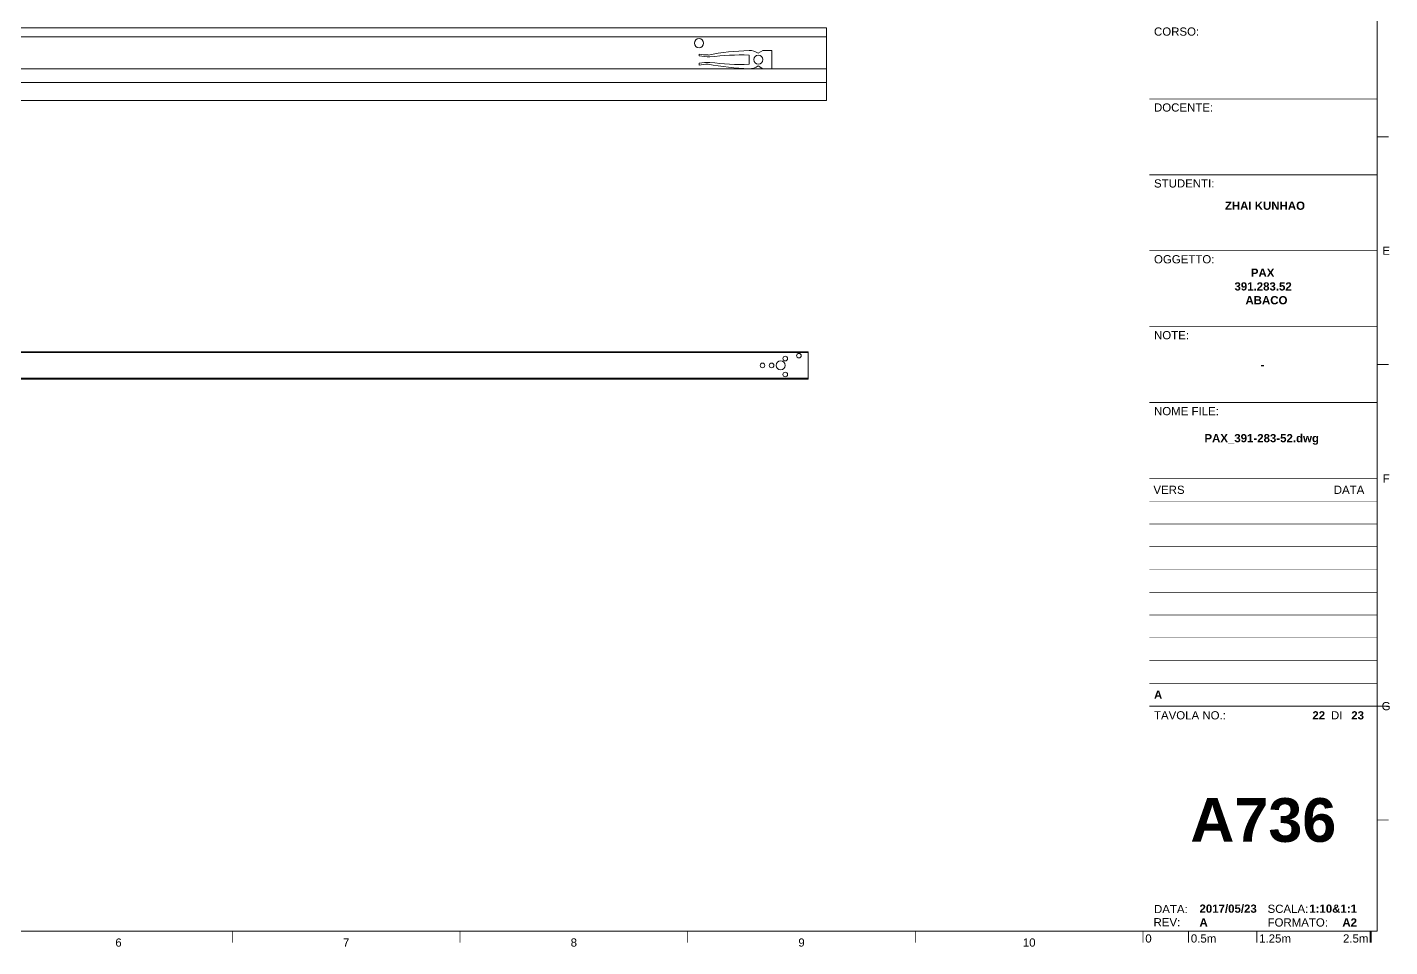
# Paper-space layout 'A736' of a CAD drawing. Header units: centimetres, sheet in millimetres. Extents: x 16 to 582, y 3 to 408.
# Drawn here: x 279.4 to 578.6, y 3.3 to 205.2 of the extents above; entities that cross this region are included whole.
import ezdxf
from ezdxf.enums import TextEntityAlignment as Align

# ---------------------------------------------------------------- set-up
doc = ezdxf.new("R2010")
doc.units = ezdxf.units.CM
for name, color, linetype, lineweight in [('A-SECT-MCUT1', 7, 'Continuous', 13), ('G-ANNO-TEXT', 3, 'Continuous', 18), ('G-ANNO-TTLB', 3, 'Continuous', 18)]:
    doc.layers.add(name, color=color, linetype=linetype, lineweight=lineweight)
doc.styles.add('ARIAL', font='arial.ttf')
doc.styles.add('ARIAL-BOLD', font='arialbd.ttf')
doc.styles.add('E-ARIAL', font='arial.ttf')

# ---------------------------------------------------------------- blocks, each defined once
blk = doc.blocks.new('*U17')
at = {"layer": 'G-ANNO-TTLB'}
for points, const_width in [([(0, -2.5), (0, 0)], 0.18), ([(10, 0), (10, -2.5)], 0.18), ([(25, 0), (25, -2.5)], 0.18), ([(50, 0), (50, -2.5)], 0.48)]:
    blk.add_lwpolyline(points, dxfattribs=dict(at, const_width=const_width))
at = {"layer": 'G-ANNO-TEXT', "style": 'E-ARIAL'}
blk.add_text('0', height=1.8, dxfattribs=at).set_placement((1.2, -0.7), align=Align.TOP_CENTER)
for s, p in [('0.5m', (10.5, -2.5)), ('1.25m', (25.5, -2.5))]:
    blk.add_text(s, height=1.8, dxfattribs=at).set_placement(p)
blk.add_text('2.5m', height=1.8, dxfattribs=at).set_placement((49.5, -2.5), align=Align.RIGHT)
blk = doc.blocks.new('BLOCK_TITLE')
at = {"layer": 'G-ANNO-TTLB'}
for points, const_width in [([(0, 183.33), (-50, 183.33)], 0.18), ([(0, 166.67), (-50, 166.67)], 0.18), ([(-50, 166.67), (0, 166.67)], 0.18), ([(-50, 150), (0, 150)], 0.18), ([(-50, 150), (0, 150)], 0.18), ([(-50, 150), (0, 150)], 0.18), ([(-50, 150), (0, 150)], 0.18), ([(-50, 133.33), (0, 133.33)], 0.18), ([(-50, 116.67), (0, 116.67)], 0.18), ([(-50, 116.67), (0, 116.67)], 0.18), ([(-50, 100), (0, 100)], 0.18), ([(-50, 95), (0, 95)], 0.12), ([(-50, 90), (0, 90)], 0.12), ([(-50, 85), (0, 85)], 0.12), ([(-50, 80), (0, 80)], 0.12), ([(-50, 75), (0, 75)], 0.12), ([(-50, 70), (0, 70)], 0.12), ([(-50, 65), (0, 65)], 0.12), ([(-50, 60), (0, 60)], 0.12), ([(-50, 55), (0, 55)], 0.12), ([(-50, 50), (0, 50)], 0.18), ([(-50, 50), (0, 50)], 0.18)]:
    blk.add_lwpolyline(points, dxfattribs=dict(at, const_width=const_width))
at = {"layer": 'G-ANNO-TTLB', "const_width": 0.18, "flags": 128}
blk.add_lwpolyline([(2.5, 50), (0, 50)], dxfattribs=at)
blk.add_lwpolyline([(2.5, 50), (0, 50)], dxfattribs=at)
at = {"layer": 'G-ANNO-TEXT', "style": 'ARIAL'}
for s, p in [('CORSO:', (-49, 199.02)), ('DOCENTE:', (-49, 182.35)), ('STUDENTI:', (-49, 165.68)), ('OGGETTO:', (-49, 149.02)), ('NOTE:', (-49, 132.35)), ('NOME FILE:', (-49, 115.68)), ('TAVOLA NO.:', (-49, 48.88))]:
    blk.add_text(s, height=1.8, dxfattribs=at).set_placement(p, align=Align.TOP_LEFT)
for s, p in [('VERS', (-49.13, 97.5)), ('DI', (-10.14, 47.99)), ('DATA:', (-49, 5.44)), ('SCALA:', (-24.06, 5.5)), ('REV:', (-49.1, 2.54)), ('FORMATO:', (-24.06, 2.5))]:
    blk.add_text(s, height=1.8, dxfattribs=at).set_placement(p, align=Align.MIDDLE_LEFT)
blk.add_text('DATA', height=1.8, dxfattribs=at).set_placement((-2.81, 97.5), align=Align.MIDDLE_RIGHT)
at = {"layer": 'G-ANNO-TEXT', "style": 'ARIAL-BOLD'}
for tag, p, height in [('PROJECT_TITLE_001', (-41.2, 228.22), 3.6), ('PROJECT_TITLE_002', (-36.08, 222.16), 3.6), ('PROJECT_TITLE_003', (-34.58, 216.1), 3.6), ('STUDENTS_001', (-30.84, 153.05), 1.8), ('DRAWING_TITLE_001', (-32.36, 142.66), 1.8), ('NOTES_001', (-25.17, 124.1), 1.8), ('FILENAME_001', (-35.85, 109.02), 1.8)]:
    blk.add_attdef(tag, p, '', height=height, dxfattribs=at)
at = {"layer": 'G-ANNO-TEXT', "style": 'ARIAL-BOLD', "flags": 2}
for tag, p in [('CLASS_001', (-38.72, 194.27)), ('CLASS_002', (-34.96, 191.24)), ('PROFESSOR_001', (-35.55, 175.36))]:
    blk.add_attdef(tag, p, '', height=1.8, dxfattribs=at)
at = {"layer": 'G-ANNO-TEXT', "style": 'ARIAL-BOLD'}
for tag, p in [('VERSION_9', (-49, 92.5)), ('VERSION_8', (-49, 87.5)), ('VERSION_7', (-49, 82.5)), ('VERSION_6', (-49, 77.5)), ('VERSION_5', (-49, 72.5)), ('VERSION_4', (-49, 67.5)), ('VERSION_3', (-49, 62.5)), ('VERSION_2', (-49, 57.5)), ('VERSION_1', (-49, 52.5)), ('SHEET_TOTAL', (-5.68, 47.98)), ('DATE', (-39.01, 5.53)), ('REV', (-39.01, 2.51))]:
    blk.add_attdef(tag, text='', height=1.8, dxfattribs=at).set_placement(p, align=Align.MIDDLE_LEFT)
for tag, p in [('DATA_9', (-2.81, 92.5)), ('DATA_8', (-2.81, 87.5)), ('DATA_7', (-2.81, 82.5)), ('DATA_6', (-2.81, 77.5)), ('DATA_5', (-2.81, 72.5)), ('DATA_4', (-2.81, 67.5)), ('DATA_3', (-2.81, 62.5)), ('DATA_2', (-2.81, 57.5)), ('DATA_1', (-2.81, 52.5)), ('SHEET_COPY', (-11.42, 47.98)), ('SCALE', (-4.42, 5.53))]:
    blk.add_attdef(tag, text='', height=1.8, dxfattribs=at).set_placement(p, align=Align.MIDDLE_RIGHT)
blk.add_attdef('SHEET', text='', height=9.6, dxfattribs=at).set_placement((-25, 25), align=Align.MIDDLE_CENTER)

psp = doc.layouts.new('A736')

# ---------------------------------------------------------------- linework, layer by layer
at = {"layer": 'A-SECT-MCUT1'}
for p, q in [((454.95, 205.11), (58.95, 205.11)), ((454.95, 205.11), (454.95, 189.11)), ((56.95, 203.11), (454.95, 203.11)), ((426.95, 199.31), (426.95, 198.91)), ((437.95, 199.11), (437.95, 197.11)), ((440.95, 200.11), (439.95, 199.51)), ((440.95, 200.11), (442.95, 200.11)), ((442.95, 196.11), (442.95, 200.11)), ((56.95, 196.11), (452.95, 196.11)), ((426.95, 197.11), (426.95, 197.31)), ((426.95, 196.91), (426.95, 197.31)), ((440.95, 196.11), (439.95, 196.71)), ((442.95, 196.11), (440.95, 196.11)), ((454.95, 196.11), (442.95, 196.11)), ((56.95, 193.11), (454.95, 193.11)), ((58.95, 189.11), (454.95, 189.11)), ((58.88, 133.95), (450.88, 133.95)), ((450.88, 133.79), (58.88, 133.79)), ((450.88, 133.95), (448.88, 133.95)), ((450.88, 133.95), (450.88, 127.95)), ((58.88, 128.15), (450.88, 128.15)), ((450.88, 127.95), (58.88, 127.95))]:
    psp.add_line(p, q, dxfattribs=at)
for centre, radius in [((426.95, 201.71), 1), ((439.95, 198.11), 1), ((444.88, 130.95), 1), ((445.88, 132.45), 0.5), ((448.88, 133.09), 0.5), ((440.88, 130.95), 0.5), ((442.88, 130.95), 0.5), ((445.88, 128.95), 0.5)]:
    psp.add_circle(centre, radius, dxfattribs=at)
for centre, radius, start, end in [((429.65, 216.28), 17.18, 260.9366, 267.6423), ((429.47, 214.66), 15.95, 260.907, 269.5657), ((429.88, 176.59), 20.92, 91.4645, 98.0628), ((439.85, 141.97), 58.17, 91.8757, 100.8047), ((436.55, 136.51), 62.61, 88.7207, 96.6053), ((435.77, 242.96), 45.91, 261.9565, 272.7175), ((437.99, 196.61), 3.5, 55.9247, 90.6768), ((429.62, 180.27), 16.85, 92.2914, 99.1298), ((440.38, 259.03), 62.97, 259.5367, 267.7829), ((438.16, 199.03), 2.93, 265.841, 307.5574)]:
    psp.add_arc(centre, radius, start, end, dxfattribs=at)
at = {"layer": 'G-ANNO-TTLB'}
for p, q in [((575.86, 6.72), (575.86, 405.14)), ((18.45, 6.72), (575.86, 6.72))]:
    psp.add_line(p, q, dxfattribs=at)
at = {"layer": 'G-ANNO-TTLB', "const_width": 0.18, "flags": 128}
for points in [[(578.36, 181.14), (575.86, 181.14)], [(578.36, 131.14), (575.86, 131.14)], [(578.36, 31.14), (575.86, 31.14)], [(324.45, 6.72), (324.45, 4.22)], [(374.45, 6.72), (374.45, 4.22)], [(424.45, 6.72), (424.45, 4.22)], [(474.45, 6.72), (474.45, 4.22)], [(524.45, 6.72), (524.45, 4.22)], [(574.45, 6.72), (574.45, 4.22)]]:
    psp.add_lwpolyline(points, dxfattribs=at)

# ---------------------------------------------------------------- block references
psp.add_blockref('*U17', (524.45, 6.72))

# ---------------------------------------------------------------- texts
at = {"layer": 'G-ANNO-TEXT', "style": 'ARIAL'}
for s, p in [('E', (577.84, 156.14)), ('F', (577.84, 106.14)), ('G', (577.84, 56.14)), ('6', (299.45, 4.23)), ('7', (349.45, 4.23)), ('8', (399.45, 4.23)), ('9', (449.45, 4.23)), ('10', (499.45, 4.23))]:
    psp.add_text(s, height=1.8, dxfattribs=at).set_placement(p, align=Align.MIDDLE_CENTER)

# ---------------------------------------------------------------- next in the draw order: block references
ref = psp.add_blockref('BLOCK_TITLE', (575.86, 6.14))
ref.add_attrib('SHEET_COPY', '22', dxfattribs={"layer": 'G-ANNO-TEXT', "height": 1.8, "style": 'ARIAL-BOLD'}).set_placement((564.44, 54.12), align=Align.MIDDLE_RIGHT)
ref.add_attrib('SHEET_TOTAL', '23', dxfattribs={"layer": 'G-ANNO-TEXT', "height": 1.8, "style": 'ARIAL-BOLD'}).set_placement((570.18, 54.12), align=Align.MIDDLE_LEFT)
ref.add_attrib('SCALE', '1:10&1:1', dxfattribs={"layer": 'G-ANNO-TEXT', "height": 1.8, "style": 'ARIAL-BOLD'}).set_placement((571.44, 11.67), align=Align.MIDDLE_RIGHT)
ref.add_attrib('REV', 'A', dxfattribs={"layer": 'G-ANNO-TEXT', "height": 1.8, "style": 'ARIAL-BOLD'}).set_placement((536.85, 8.64), align=Align.MIDDLE_LEFT)
ref.add_attrib('DATE', '2017/05/23', dxfattribs={"layer": 'G-ANNO-TEXT', "height": 1.8, "style": 'ARIAL-BOLD'}).set_placement((536.85, 11.67), align=Align.MIDDLE_LEFT)
ref.add_attrib('SHEET', 'A736', dxfattribs={"layer": 'G-ANNO-TEXT', "height": 9.6, "style": 'ARIAL-BOLD'}).set_placement((550.86, 31.14), align=Align.MIDDLE_CENTER)
ref.add_attrib('VERSION_1', 'A', dxfattribs={"layer": 'G-ANNO-TEXT', "height": 1.8, "style": 'ARIAL-BOLD'}).set_placement((526.86, 58.64), align=Align.MIDDLE_LEFT)
ref.add_attrib('FILENAME_001', 'PAX_391-283-52.dwg', (537.93, 114.08), dxfattribs={"layer": 'G-ANNO-TEXT', "height": 1.8, "style": 'ARIAL-BOLD'})
ref.add_attrib('NOTES_001', '-', (550.27, 130.24), dxfattribs={"layer": 'G-ANNO-TEXT', "height": 1.8, "style": 'ARIAL-BOLD'})
ref.add_attrib('DRAWING_TITLE_001', 'PAX', (548.13, 150.41), dxfattribs={"layer": 'G-ANNO-TEXT', "height": 1.8, "style": 'ARIAL-BOLD'})
ref.add_attrib('STUDENTS_001', 'ZHAI KUNHAO', (542.42, 165.12), dxfattribs={"layer": 'G-ANNO-TEXT', "height": 1.8, "style": 'ARIAL-BOLD'})
ref.add_attrib('A1', 'A2', (568.23, 7.74), dxfattribs={"layer": 'G-ANNO-TEXT', "height": 1.8, "style": 'ARIAL-BOLD'})
ref.add_attrib('DRAWING_TITLE_002', '391.283.52', (544.53, 147.4), dxfattribs={"layer": 'G-ANNO-TEXT', "height": 1.8, "style": 'ARIAL-BOLD'})
ref.add_attrib('DRAWING_TITLE_003', '  ABACO', (545.55, 144.37), dxfattribs={"layer": 'G-ANNO-TEXT', "height": 1.8, "style": 'ARIAL-BOLD'})

doc.saveas('drawing.dxf')
